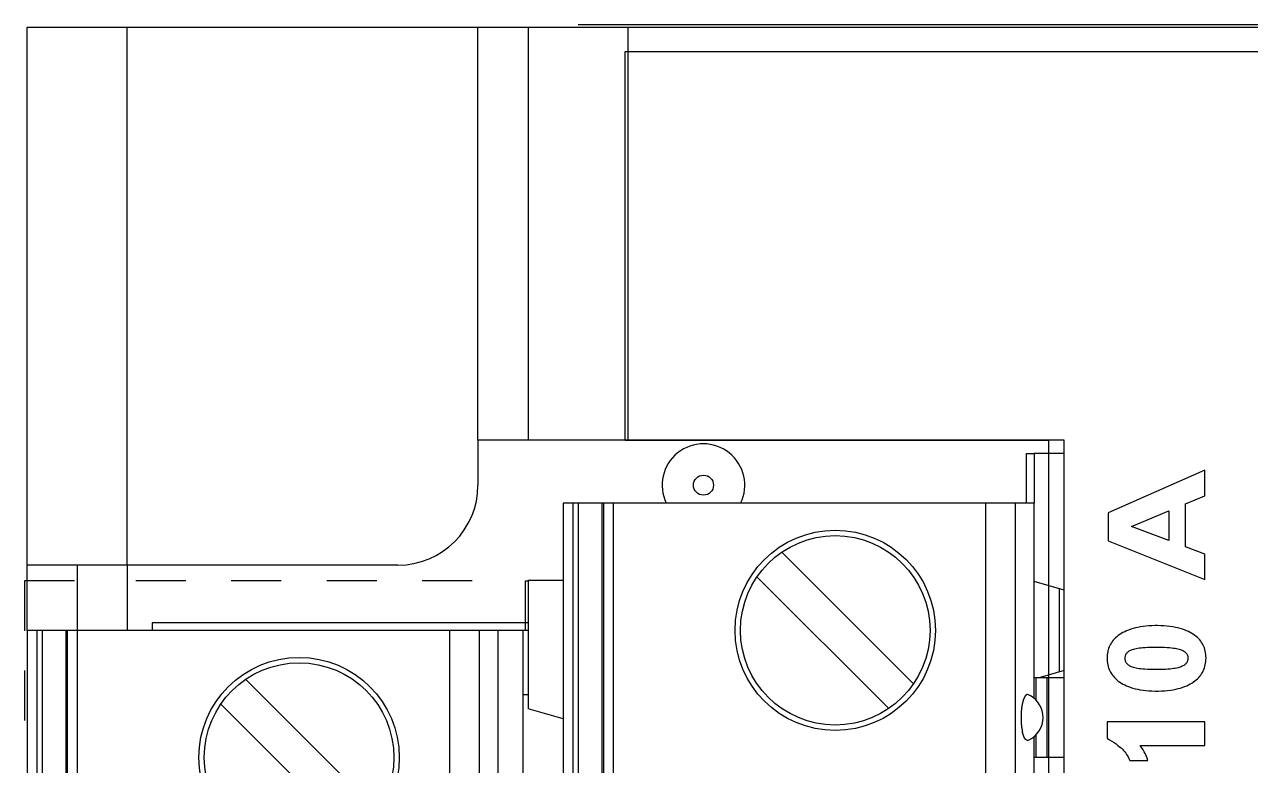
# Paper-space layout '2 DOOR PANEL LAYOUT - A1 Sheet' of a CAD drawing. Extents: x 50 to 825, y 22 to 486.
# Drawn here: x 422.26 to 425.444, y 339.626 to 341.552 of the extents above; entities that cross this region are included whole.
import ezdxf

# ---------------------------------------------------------------- set-up
doc = ezdxf.new("R2010")
doc.units = 0
doc.layers.add('N-EQPM', color=3, linetype='Continuous', lineweight=25)

psp = doc.layouts.new('2 DOOR PANEL LAYOUT - A1 Sheet')

# ---------------------------------------------------------------- linework, layer by layer
at = {"layer": 'N-EQPM', "linetype": 'Continuous'}
for p, q in [((422.2664, 341.5454), (439.1849, 341.5454)), ((422.2664, 339.9772), (422.2664, 341.5454)), ((422.5267, 340.1464), (422.5267, 341.5454)), ((423.4377, 340.4718), (423.4377, 341.5454)), ((423.5678, 341.5454), (423.5678, 340.4718)), ((423.698, 341.5519), (436.9725, 341.5519)), ((423.8281, 340.4718), (423.8281, 341.5454)), ((423.8203, 341.4814), (436.8386, 341.4814)), ((423.8203, 340.4703), (423.8203, 341.4814)), ((424.9604, 340.4718), (423.4377, 340.4718)), ((423.4377, 340.4718), (423.4377, 340.3546)), ((424.9207, 340.4703), (423.8203, 340.4703)), ((424.9207, 336.8239), (424.9207, 340.4703)), ((424.9604, 336.8278), (424.9604, 340.4718)), ((424.8627, 340.4366), (424.8823, 340.4366)), ((424.8627, 340.3078), (424.8627, 340.4366)), ((424.8823, 340.4379), (424.9604, 340.4379)), ((424.8823, 340.4379), (424.8823, 340.3078)), ((424.8823, 340.3078), (423.6589, 340.3078)), ((423.6589, 340.3078), (423.6589, 337.0022)), ((423.685, 337.0022), (423.685, 340.3078)), ((423.698, 340.3078), (423.698, 337.0022)), ((423.7604, 337.0022), (423.7604, 340.3078)), ((423.7636, 340.3078), (423.7636, 337.0022)), ((423.7896, 337.0022), (423.7896, 340.3078)), ((424.756, 340.3078), (424.756, 337.0022)), ((424.8341, 337.0022), (424.8341, 340.3078)), ((424.8823, 339.8549), (424.8823, 340.3078)), ((424.5689, 339.8384), (424.2268, 340.1805)), ((423.2295, 340.1464), (422.2664, 340.1464)), ((422.3966, 340.1464), (422.3966, 339.9772)), ((422.5267, 340.1464), (422.5267, 339.9772)), ((424.1623, 340.1161), (424.5045, 339.774)), ((422.39, 340.1061), (422.2599, 340.1061)), ((422.2599, 340.1061), (422.2599, 339.9759)), ((422.679, 340.1061), (422.5488, 340.1061)), ((422.9269, 340.1061), (422.7967, 340.1061)), ((423.1748, 340.1061), (423.0447, 340.1061)), ((423.4227, 340.1061), (423.2926, 340.1061)), ((423.5613, 340.1061), (423.5678, 340.1061)), ((423.5613, 339.9772), (423.5613, 340.1061)), ((423.5678, 340.1074), (423.6589, 340.1074)), ((423.5678, 340.1074), (423.5678, 339.7735)), ((424.9604, 340.0819), (424.8823, 340.1041)), ((424.9473, 340.0856), (424.9473, 339.8689)), ((423.5678, 339.9967), (422.5918, 339.9967)), ((422.5918, 339.9967), (422.5918, 339.9772)), ((423.5678, 339.9772), (422.2664, 339.9772)), ((422.2664, 339.9772), (422.2664, 336.6716)), ((422.2924, 336.6716), (422.2924, 339.9772)), ((422.3055, 339.9772), (422.3055, 336.6716)), ((422.3679, 336.6716), (422.3679, 339.9772)), ((422.3711, 339.9772), (422.3711, 336.6716)), ((422.3971, 336.6716), (422.3971, 339.9772)), ((423.3635, 339.9772), (423.3635, 336.6716)), ((423.4416, 336.6716), (423.4416, 339.9772)), ((423.4897, 339.5243), (423.4897, 339.9772)), ((423.5548, 339.5243), (423.5548, 339.9772)), ((422.2599, 339.8731), (422.2599, 339.743)), ((424.8823, 339.8549), (424.9604, 339.8549)), ((424.8823, 339.8003), (424.8823, 339.8549)), ((424.8864, 339.8549), (424.8864, 339.7966)), ((424.9604, 339.8726), (424.8983, 339.8549)), ((424.9158, 339.6467), (424.9158, 339.8549)), ((423.1763, 339.5078), (422.8342, 339.8499)), ((423.5548, 339.81), (423.5678, 339.81)), ((424.8674, 339.8098), (424.8652, 339.8104)), ((422.7698, 339.7855), (423.1119, 339.4434)), ((423.6589, 339.7476), (423.5678, 339.7735)), ((424.8823, 337.6087), (424.8823, 339.7012)), ((424.8864, 339.7052), (424.8864, 339.6467)), ((424.8652, 339.6911), (424.8674, 339.6918)), ((424.9604, 339.6467), (424.8823, 339.6467))]:
    psp.add_line(p, q, dxfattribs=at)
for points in [[(425.2757, 340.194), (425.2757, 340.306), (425.3253, 340.3266), (425.3253, 340.3938), (425.0748, 340.2825), (425.0748, 340.2102), (425.3253, 340.1091), (425.3253, 340.1752)], [(425.1347, 340.2472), (425.232, 340.2876), (425.232, 340.2105)], [(425.0772, 339.8755), (425.0789, 339.8717), (425.0809, 339.8681), (425.083, 339.8645), (425.0854, 339.8611), (425.088, 339.8578), (425.0909, 339.8545), (425.094, 339.8514), (425.0973, 339.8484), (425.1008, 339.8455), (425.1046, 339.8428), (425.1087, 339.8401), (425.113, 339.8376), (425.1176, 339.8352), (425.1225, 339.8329), (425.1277, 339.8308), (425.1331, 339.8289), (425.1389, 339.8271), (425.1449, 339.8254), (425.1513, 339.824), (425.158, 339.8227), (425.165, 339.8216), (425.1723, 339.8207), (425.18, 339.82), (425.188, 339.8196), (425.1963, 339.8193), (425.2001, 339.8193), (425.2051, 339.8194), (425.2134, 339.8196), (425.2213, 339.8201), (425.2289, 339.8208), (425.2362, 339.8217), (425.2432, 339.8229), (425.2499, 339.8242), (425.2562, 339.8256), (425.2622, 339.8273), (425.268, 339.8291), (425.2734, 339.8311), (425.2785, 339.8332), (425.2833, 339.8355), (425.2879, 339.8378), (425.2921, 339.8403), (425.2961, 339.843), (425.2999, 339.8457), (425.3034, 339.8486), (425.3066, 339.8515), (425.3096, 339.8546), (425.3124, 339.8578), (425.315, 339.8611), (425.3173, 339.8645), (425.3194, 339.868), (425.3213, 339.8717), (425.323, 339.8755), (425.3245, 339.8794), (425.3251, 339.8813), (425.3257, 339.8834), (425.3267, 339.8875), (425.3276, 339.8918), (425.3282, 339.8963), (425.3285, 339.9009), (425.3286, 339.9056), (425.3285, 339.9103), (425.3282, 339.9148), (425.3276, 339.9191), (425.3268, 339.9233), (425.3257, 339.9274), (425.3245, 339.9313), (425.323, 339.9351), (425.3213, 339.9388), (425.3194, 339.9423), (425.3173, 339.9457), (425.315, 339.949), (425.3124, 339.9522), (425.3097, 339.9553), (425.3067, 339.9583), (425.3034, 339.9611), (425.2999, 339.9639), (425.2961, 339.9666), (425.2921, 339.9691), (425.2878, 339.9716), (425.2832, 339.9739), (425.2783, 339.9761), (425.273, 339.9781), (425.2675, 339.98), (425.2617, 339.9818), (425.2555, 339.9834), (425.249, 339.9848), (425.2421, 339.9861), (425.2349, 339.9872), (425.2273, 339.988), (425.2194, 339.9887), (425.2112, 339.9891), (425.2026, 339.9894), (425.199, 339.9894), (425.1962, 339.9894), (425.1881, 339.9892), (425.1802, 339.9887), (425.1726, 339.9881), (425.1652, 339.9872), (425.1582, 339.9861), (425.1515, 339.9849), (425.1451, 339.9834), (425.139, 339.9818), (425.1332, 339.98), (425.1277, 339.978), (425.1225, 339.9759), (425.1176, 339.9737), (425.1129, 339.9713), (425.1086, 339.9688), (425.1045, 339.9662), (425.1007, 339.9635), (425.0971, 339.9607), (425.0938, 339.9577), (425.0907, 339.9547), (425.0879, 339.9515), (425.0853, 339.9483), (425.083, 339.9449), (425.0808, 339.9414), (425.0789, 339.9379), (425.0772, 339.9342), (425.0757, 339.9304), (425.0744, 339.9265), (425.0739, 339.9244), (425.0734, 339.9224), (425.0726, 339.9182), (425.072, 339.9139), (425.0716, 339.9095), (425.0715, 339.9049), (425.0716, 339.9004), (425.072, 339.8959), (425.0726, 339.8916), (425.0734, 339.8874), (425.0745, 339.8833), (425.0757, 339.8794)], [(425.1198, 339.8966), (425.1196, 339.8974), (425.1191, 339.899), (425.1188, 339.9008), (425.1186, 339.9026), (425.1185, 339.9046), (425.1186, 339.9065), (425.1188, 339.9083), (425.1191, 339.91), (425.1196, 339.9117), (425.1201, 339.9132), (425.1204, 339.914), (425.1208, 339.9147), (425.1216, 339.9161), (425.1225, 339.9175), (425.1236, 339.9188), (425.1248, 339.9201), (425.1261, 339.9213), (425.1276, 339.9224), (425.1293, 339.9235), (425.1312, 339.9246), (425.1332, 339.9256), (425.1355, 339.9266), (425.138, 339.9276), (425.1408, 339.9284), (425.1439, 339.9293), (425.1473, 339.9301), (425.1511, 339.9308), (425.1552, 339.9314), (425.1599, 339.932), (425.1649, 339.9325), (425.1706, 339.9329), (425.1769, 339.9332), (425.1839, 339.9334), (425.1918, 339.9336), (425.1949, 339.9336), (425.2049, 339.9335), (425.2135, 339.9333), (425.2211, 339.9331), (425.2277, 339.9327), (425.2337, 339.9323), (425.239, 339.9318), (425.2438, 339.9312), (425.2481, 339.9305), (425.252, 339.9298), (425.2556, 339.929), (425.2588, 339.9282), (425.2617, 339.9273), (425.2643, 339.9264), (425.2666, 339.9254), (425.2687, 339.9244), (425.2706, 339.9233), (425.2724, 339.9222), (425.2739, 339.9211), (425.2753, 339.9199), (425.2765, 339.9187), (425.2776, 339.9174), (425.2785, 339.9161), (425.2793, 339.9147), (425.28, 339.9133), (425.2803, 339.9125), (425.2806, 339.9117), (425.281, 339.9102), (425.2813, 339.9085), (425.2815, 339.9068), (425.2816, 339.9049), (425.2815, 339.903), (425.2813, 339.9012), (425.281, 339.8995), (425.2806, 339.8979), (425.28, 339.8963), (425.2793, 339.8948), (425.2785, 339.8934), (425.2776, 339.892), (425.2765, 339.8907), (425.2753, 339.8894), (425.2739, 339.8882), (425.2724, 339.887), (425.2707, 339.8858), (425.2688, 339.8847), (425.2667, 339.8837), (425.2644, 339.8827), (425.2618, 339.8817), (425.259, 339.8807), (425.2559, 339.8799), (425.2525, 339.8791), (425.2487, 339.8783), (425.2445, 339.8776), (425.2399, 339.877), (425.2349, 339.8764), (425.2294, 339.876), (425.2233, 339.8756), (425.2165, 339.8753), (425.209, 339.8752), (425.2026, 339.8751), (425.2017, 339.8751), (425.1918, 339.8752), (425.1836, 339.8754), (425.1764, 339.8756), (425.1701, 339.876), (425.1644, 339.8764), (425.1594, 339.8769), (425.1548, 339.8775), (425.1507, 339.8782), (425.147, 339.8789), (425.1437, 339.8797), (425.1406, 339.8805), (425.1379, 339.8814), (425.1354, 339.8823), (425.1332, 339.8833), (425.1311, 339.8843), (425.1293, 339.8854), (425.1276, 339.8865), (425.1261, 339.8877), (425.1248, 339.8889), (425.1236, 339.8902), (425.1225, 339.8915), (425.1216, 339.8929), (425.1208, 339.8943), (425.1201, 339.8958)], [(425.1301, 339.6403), (425.1306, 339.6389), (425.1773, 339.6389), (425.1754, 339.6447), (425.1738, 339.6493), (425.1721, 339.6533), (425.1712, 339.6553), (425.1702, 339.6573), (425.168, 339.6615), (425.1651, 339.6664), (425.161, 339.673), (425.1578, 339.6779), (425.3253, 339.6779), (425.3253, 339.7392), (425.0715, 339.7392), (425.0715, 339.6967), (425.0782, 339.6929), (425.0844, 339.6891), (425.09, 339.6855), (425.0951, 339.6819), (425.0998, 339.6783), (425.1041, 339.6748), (425.108, 339.6714), (425.1115, 339.668), (425.1147, 339.6647), (425.1175, 339.6614), (425.1201, 339.6581), (425.1224, 339.6548), (425.1245, 339.6514), (425.1264, 339.648), (425.1282, 339.6444)]]:
    psp.add_lwpolyline(points, close=True, dxfattribs=at)
for points in [[(424.9053, 339.7508), (424.9047, 339.7593), (424.9031, 339.7677), (424.9003, 339.7757), (424.8965, 339.7834), (424.8918, 339.7904), (424.8862, 339.7968), (424.8798, 339.8024), (424.8728, 339.8071), (424.8674, 339.8099)], [(424.8674, 339.6917), (424.8753, 339.696), (424.8828, 339.7016), (424.8894, 339.7081), (424.895, 339.7156), (424.8994, 339.7238), (424.9027, 339.7325), (424.9046, 339.7415), (424.9053, 339.7508)]]:
    psp.add_lwpolyline(points, dxfattribs=at)
at = {"layer": 'N-EQPM'}
for points in [[(424.8652, 339.8103, 0), (424.8649, 339.8103, 0), (424.8648, 339.8103, 0), (424.8645, 339.8103, 0), (424.8644, 339.8103, 0), (424.8641, 339.8103, 0), (424.864, 339.8102, 0), (424.8637, 339.8102, 0), (424.8636, 339.8101, 0), (424.8633, 339.8101, 0), (424.8632, 339.81, 0), (424.863, 339.81, 0), (424.8628, 339.8098, 0), (424.8627, 339.8097, 0), (424.8624, 339.8096, 0), (424.8623, 339.8096, 0), (424.862, 339.8094, 0), (424.8619, 339.8093, 0), (424.8618, 339.8092, 0), (424.8615, 339.809, 0), (424.8614, 339.8089, 0), (424.8613, 339.8088, 0), (424.861, 339.8086, 0), (424.8609, 339.8085, 0), (424.8607, 339.8084, 0), (424.8606, 339.8083, 0), (424.8605, 339.808, 0), (424.8602, 339.8079, 0), (424.8601, 339.8077, 0), (424.86, 339.8076, 0), (424.8598, 339.8075, 0), (424.8597, 339.8073, 0), (424.8596, 339.8071, 0), (424.8594, 339.807, 0), (424.8593, 339.8068, 0), (424.8592, 339.8067, 0), (424.859, 339.8066, 0), (424.8589, 339.8063, 0), (424.8588, 339.8062, 0), (424.8587, 339.806, 0), (424.8585, 339.8058, 0), (424.8584, 339.8057, 0), (424.8583, 339.8055, 0), (424.8581, 339.8054, 0), (424.8581, 339.8051, 0), (424.858, 339.805, 0), (424.8579, 339.8049, 0), (424.8577, 339.8046, 0), (424.8576, 339.8045, 0), (424.8576, 339.8044, 0), (424.8575, 339.8041, 0), (424.8574, 339.804, 0), (424.8572, 339.8038, 0), (424.8572, 339.8036, 0), (424.8571, 339.8034, 0), (424.857, 339.8032, 0), (424.857, 339.8031, 0), (424.8568, 339.8029, 0), (424.8567, 339.8027, 0), (424.8566, 339.8025, 0), (424.8566, 339.8023, 0), (424.8564, 339.8021, 0), (424.8563, 339.802, 0), (424.8563, 339.8018, 0), (424.8562, 339.8016, 0), (424.8562, 339.8014, 0), (424.8561, 339.8012, 0), (424.8559, 339.801, 0), (424.8559, 339.8008, 0), (424.8558, 339.8007, 0), (424.8557, 339.8005, 0), (424.8557, 339.8003, 0), (424.8555, 339.8001, 0), (424.8555, 339.7999, 0), (424.8554, 339.7997, 0), (424.8554, 339.7995, 0), (424.8553, 339.7993, 0), (424.8551, 339.7991, 0), (424.8551, 339.799, 0), (424.855, 339.7988, 0), (424.855, 339.7986, 0), (424.8549, 339.7984, 0), (424.8549, 339.7982, 0), (424.8548, 339.798, 0), (424.8546, 339.7978, 0), (424.8546, 339.7976, 0), (424.8545, 339.7975, 0), (424.8545, 339.7972, 0), (424.8544, 339.7971, 0), (424.8544, 339.7968, 0), (424.8542, 339.7967, 0), (424.8542, 339.7965, 0), (424.8541, 339.7963, 0), (424.8541, 339.7962, 0), (424.854, 339.7959, 0), (424.854, 339.7958, 0), (424.8538, 339.7955, 0), (424.8538, 339.7954, 0), (424.8537, 339.7951, 0), (424.8537, 339.795, 0), (424.8536, 339.7947, 0), (424.8536, 339.7946, 0), (424.8535, 339.7943, 0), (424.8535, 339.7942, 0), (424.8533, 339.7939, 0), (424.8533, 339.7938, 0), (424.8533, 339.7936, 0), (424.8532, 339.7934, 0), (424.8532, 339.7932, 0), (424.8531, 339.793, 0), (424.8531, 339.7928, 0), (424.8529, 339.7926, 0), (424.8529, 339.7924, 0), (424.8529, 339.7923, 0), (424.8528, 339.792, 0), (424.8528, 339.7919, 0), (424.8527, 339.7916, 0), (424.8527, 339.7915, 0), (424.8525, 339.7912, 0), (424.8525, 339.7911, 0), (424.8525, 339.7908, 0), (424.8524, 339.7907, 0), (424.8524, 339.7904, 0), (424.8524, 339.7903, 0), (424.8523, 339.79, 0), (424.8523, 339.7899, 0), (424.8522, 339.7896, 0), (424.8522, 339.7895, 0), (424.8522, 339.7893, 0), (424.852, 339.7891, 0), (424.852, 339.7889, 0), (424.852, 339.7887, 0), (424.8519, 339.7885, 0), (424.8519, 339.7882, 0), (424.8518, 339.7881, 0), (424.8518, 339.7878, 0), (424.8518, 339.7877, 0), (424.8516, 339.7874, 0), (424.8516, 339.7873, 0), (424.8516, 339.787, 0), (424.8515, 339.7869, 0), (424.8515, 339.7867, 0), (424.8515, 339.7865, 0), (424.8514, 339.7863, 0), (424.8514, 339.7861, 0), (424.8514, 339.7859, 0), (424.8512, 339.7857, 0), (424.8512, 339.7855, 0), (424.8512, 339.7854, 0), (424.8512, 339.7851, 0), (424.8511, 339.785, 0), (424.8511, 339.7847, 0), (424.8511, 339.7844, 0), (424.851, 339.7843, 0), (424.851, 339.7841, 0), (424.851, 339.7839, 0), (424.8509, 339.7837, 0), (424.8509, 339.7835, 0), (424.8509, 339.7833, 0), (424.8509, 339.7831, 0), (424.8507, 339.7829, 0), (424.8507, 339.7828, 0), (424.8507, 339.7825, 0), (424.8507, 339.7824, 0), (424.8506, 339.7821, 0), (424.8506, 339.782, 0), (424.8506, 339.7817, 0), (424.8505, 339.7815, 0), (424.8505, 339.7813, 0), (424.8505, 339.7811, 0), (424.8505, 339.7809, 0), (424.8503, 339.7807, 0), (424.8503, 339.7805, 0), (424.8503, 339.7803, 0), (424.8503, 339.7801, 0), (424.8502, 339.7799, 0), (424.8502, 339.7798, 0), (424.8502, 339.7795, 0), (424.8502, 339.7794, 0), (424.8501, 339.7791, 0), (424.8501, 339.7788, 0), (424.8501, 339.7787, 0), (424.8501, 339.7785, 0), (424.8499, 339.7783, 0), (424.8499, 339.7781, 0), (424.8499, 339.7779, 0), (424.8499, 339.7777, 0), (424.8499, 339.7775, 0), (424.8498, 339.7773, 0), (424.8498, 339.7772, 0), (424.8498, 339.7769, 0), (424.8498, 339.7766, 0), (424.8497, 339.7765, 0), (424.8497, 339.7762, 0), (424.8497, 339.7761, 0), (424.8497, 339.7759, 0), (424.8497, 339.7757, 0), (424.8495, 339.7755, 0), (424.8495, 339.7753, 0), (424.8495, 339.7751, 0), (424.8495, 339.7749, 0), (424.8495, 339.7747, 0), (424.8494, 339.7744, 0), (424.8494, 339.7743, 0), (424.8494, 339.774, 0), (424.8494, 339.7739, 0), (424.8494, 339.7736, 0), (424.8494, 339.7735, 0), (424.8493, 339.7733, 0), (424.8493, 339.7731, 0), (424.8493, 339.7729, 0), (424.8493, 339.7726, 0), (424.8493, 339.7725, 0), (424.8492, 339.7722, 0), (424.8492, 339.7721, 0), (424.8492, 339.7718, 0), (424.8492, 339.7717, 0), (424.8492, 339.7714, 0), (424.8492, 339.7713, 0), (424.849, 339.771, 0), (424.849, 339.7709, 0), (424.849, 339.7706, 0), (424.849, 339.7704, 0), (424.849, 339.7703, 0), (424.849, 339.77, 0), (424.849, 339.7699, 0), (424.8489, 339.7696, 0), (424.8489, 339.7695, 0), (424.8489, 339.7692, 0), (424.8489, 339.7691, 0), (424.8489, 339.7688, 0), (424.8489, 339.7686, 0), (424.8489, 339.7684, 0), (424.8488, 339.7682, 0), (424.8488, 339.768, 0), (424.8488, 339.7678, 0), (424.8488, 339.7677, 0), (424.8488, 339.7674, 0), (424.8488, 339.7673, 0), (424.8488, 339.767, 0), (424.8486, 339.7667, 0), (424.8486, 339.7666, 0), (424.8486, 339.7664, 0), (424.8486, 339.7662, 0), (424.8486, 339.766, 0), (424.8486, 339.7658, 0), (424.8486, 339.7656, 0), (424.8486, 339.7654, 0), (424.8486, 339.7652, 0), (424.8485, 339.7649, 0), (424.8485, 339.7648, 0), (424.8485, 339.7645, 0), (424.8485, 339.7644, 0), (424.8485, 339.7641, 0), (424.8485, 339.764, 0), (424.8485, 339.7638, 0), (424.8485, 339.7636, 0), (424.8485, 339.7634, 0), (424.8485, 339.7631, 0), (424.8484, 339.763, 0), (424.8484, 339.7627, 0), (424.8484, 339.7626, 0), (424.8484, 339.7623, 0), (424.8484, 339.7622, 0), (424.8484, 339.7619, 0), (424.8484, 339.7618, 0), (424.8484, 339.7615, 0), (424.8484, 339.7613, 0), (424.8484, 339.7611, 0), (424.8484, 339.7609, 0), (424.8482, 339.7608, 0), (424.8482, 339.7605, 0), (424.8482, 339.7604, 0), (424.8482, 339.7601, 0), (424.8482, 339.7598, 0), (424.8482, 339.7597, 0), (424.8482, 339.7595, 0), (424.8482, 339.7593, 0), (424.8482, 339.7591, 0), (424.8482, 339.7589, 0), (424.8482, 339.7587, 0), (424.8482, 339.7585, 0), (424.8482, 339.7583, 0), (424.8482, 339.758, 0), (424.8482, 339.7579, 0), (424.8482, 339.7576, 0), (424.8481, 339.7575, 0), (424.8481, 339.7572, 0), (424.8481, 339.7571, 0), (424.8481, 339.7569, 0), (424.8481, 339.7567, 0), (424.8481, 339.7565, 0), (424.8481, 339.7562, 0), (424.8481, 339.7561, 0), (424.8481, 339.7558, 0), (424.8481, 339.7557, 0), (424.8481, 339.7554, 0), (424.8481, 339.7553, 0), (424.8481, 339.755, 0), (424.8481, 339.7548, 0), (424.8481, 339.7546, 0), (424.8481, 339.7544, 0), (424.8481, 339.7543, 0), (424.8481, 339.754, 0), (424.8481, 339.7539, 0), (424.8481, 339.7536, 0), (424.8481, 339.7535, 0), (424.8481, 339.7532, 0), (424.8481, 339.7529, 0), (424.8481, 339.7528, 0), (424.8481, 339.7526, 0), (424.8481, 339.7524, 0), (424.8481, 339.7522, 0), (424.8481, 339.752, 0), (424.8481, 339.7518, 0), (424.8481, 339.7516, 0), (424.8481, 339.7514, 0), (424.8481, 339.7511, 0), (424.8481, 339.751, 0), (424.8481, 339.7507, 0)], [(424.8481, 339.7507, 0), (424.8481, 339.7506, 0), (424.8481, 339.7505, 0), (424.8481, 339.7502, 0), (424.8481, 339.7501, 0), (424.8481, 339.75, 0), (424.8481, 339.7497, 0), (424.8481, 339.7496, 0), (424.8481, 339.7494, 0), (424.8481, 339.7493, 0), (424.8481, 339.749, 0), (424.8481, 339.7489, 0), (424.8481, 339.7488, 0), (424.8481, 339.7485, 0), (424.8481, 339.7484, 0), (424.8481, 339.7483, 0), (424.8481, 339.748, 0), (424.8481, 339.7479, 0), (424.8481, 339.7477, 0), (424.8481, 339.7476, 0), (424.8481, 339.7474, 0), (424.8481, 339.7472, 0), (424.8481, 339.7471, 0), (424.8481, 339.7468, 0), (424.8481, 339.7467, 0), (424.8481, 339.7466, 0), (424.8481, 339.7463, 0), (424.8481, 339.7462, 0), (424.8481, 339.7461, 0), (424.8481, 339.7459, 0), (424.8481, 339.7457, 0), (424.8481, 339.7455, 0), (424.8481, 339.7454, 0), (424.8481, 339.7451, 0), (424.8481, 339.745, 0), (424.8481, 339.7449, 0), (424.8481, 339.7446, 0), (424.8481, 339.7445, 0), (424.8481, 339.7444, 0), (424.8481, 339.7442, 0), (424.8481, 339.744, 0), (424.8482, 339.7438, 0), (424.8482, 339.7437, 0), (424.8482, 339.7434, 0), (424.8482, 339.7433, 0), (424.8482, 339.7432, 0), (424.8482, 339.7429, 0), (424.8482, 339.7428, 0), (424.8482, 339.7427, 0), (424.8482, 339.7425, 0), (424.8482, 339.7423, 0), (424.8482, 339.7421, 0), (424.8482, 339.742, 0), (424.8482, 339.7418, 0), (424.8482, 339.7416, 0), (424.8482, 339.7415, 0), (424.8482, 339.7412, 0), (424.8482, 339.7411, 0), (424.8482, 339.741, 0), (424.8484, 339.7408, 0), (424.8484, 339.7406, 0), (424.8484, 339.7405, 0), (424.8484, 339.7403, 0), (424.8484, 339.7401, 0), (424.8484, 339.7399, 0), (424.8484, 339.7398, 0), (424.8484, 339.7395, 0), (424.8484, 339.7394, 0), (424.8484, 339.7393, 0), (424.8484, 339.7392, 0), (424.8484, 339.7389, 0), (424.8484, 339.7388, 0), (424.8484, 339.7386, 0), (424.8484, 339.7384, 0), (424.8485, 339.7382, 0), (424.8485, 339.7381, 0), (424.8485, 339.7379, 0), (424.8485, 339.7377, 0), (424.8485, 339.7376, 0), (424.8485, 339.7375, 0), (424.8485, 339.7372, 0), (424.8485, 339.7371, 0), (424.8485, 339.7369, 0), (424.8485, 339.7367, 0), (424.8485, 339.7366, 0), (424.8486, 339.7364, 0), (424.8486, 339.7362, 0), (424.8486, 339.736, 0), (424.8486, 339.7359, 0), (424.8486, 339.7358, 0), (424.8486, 339.7355, 0), (424.8486, 339.7354, 0), (424.8486, 339.7352, 0), (424.8486, 339.735, 0), (424.8486, 339.7349, 0), (424.8488, 339.7347, 0), (424.8488, 339.7345, 0), (424.8488, 339.7343, 0), (424.8488, 339.7342, 0), (424.8488, 339.7341, 0), (424.8488, 339.7338, 0), (424.8488, 339.7337, 0), (424.8488, 339.7336, 0), (424.8488, 339.7333, 0), (424.8488, 339.7332, 0), (424.8489, 339.733, 0), (424.8489, 339.7328, 0), (424.8489, 339.7326, 0), (424.8489, 339.7325, 0), (424.8489, 339.7324, 0), (424.8489, 339.7321, 0), (424.8489, 339.732, 0), (424.8489, 339.7319, 0), (424.849, 339.7316, 0), (424.849, 339.7315, 0), (424.849, 339.7313, 0), (424.849, 339.7312, 0), (424.849, 339.731, 0), (424.849, 339.7308, 0), (424.849, 339.7307, 0), (424.849, 339.7304, 0), (424.8492, 339.7303, 0), (424.8492, 339.7302, 0), (424.8492, 339.7299, 0), (424.8492, 339.7298, 0), (424.8492, 339.7297, 0), (424.8492, 339.7295, 0), (424.8492, 339.7293, 0), (424.8493, 339.7291, 0), (424.8493, 339.729, 0), (424.8493, 339.7287, 0), (424.8493, 339.7286, 0), (424.8493, 339.7285, 0), (424.8493, 339.7284, 0), (424.8493, 339.7281, 0), (424.8494, 339.728, 0), (424.8494, 339.7278, 0), (424.8494, 339.7276, 0), (424.8494, 339.7274, 0), (424.8494, 339.7273, 0), (424.8494, 339.7271, 0), (424.8495, 339.7269, 0), (424.8495, 339.7268, 0), (424.8495, 339.7267, 0), (424.8495, 339.7264, 0), (424.8495, 339.7263, 0), (424.8495, 339.7261, 0), (424.8497, 339.7259, 0), (424.8497, 339.7257, 0), (424.8497, 339.7256, 0), (424.8497, 339.7255, 0), (424.8497, 339.7252, 0), (424.8497, 339.7251, 0), (424.8498, 339.725, 0), (424.8498, 339.7247, 0), (424.8498, 339.7246, 0), (424.8498, 339.7244, 0), (424.8498, 339.7243, 0), (424.8499, 339.7241, 0), (424.8499, 339.7239, 0), (424.8499, 339.7238, 0), (424.8499, 339.7235, 0), (424.8499, 339.7234, 0), (424.8499, 339.7233, 0), (424.8501, 339.7231, 0), (424.8501, 339.7229, 0), (424.8501, 339.7228, 0), (424.8501, 339.7226, 0), (424.8501, 339.7224, 0), (424.8502, 339.7222, 0), (424.8502, 339.7221, 0), (424.8502, 339.722, 0), (424.8502, 339.7217, 0), (424.8502, 339.7216, 0), (424.8503, 339.7215, 0), (424.8503, 339.7212, 0), (424.8503, 339.7211, 0), (424.8503, 339.7209, 0), (424.8505, 339.7208, 0), (424.8505, 339.7205, 0), (424.8505, 339.7204, 0), (424.8505, 339.7203, 0), (424.8505, 339.72, 0), (424.8506, 339.7199, 0), (424.8506, 339.7198, 0), (424.8506, 339.7196, 0), (424.8506, 339.7194, 0), (424.8507, 339.7192, 0), (424.8507, 339.7191, 0), (424.8507, 339.7189, 0), (424.8507, 339.7187, 0), (424.8507, 339.7186, 0), (424.8509, 339.7185, 0), (424.8509, 339.7182, 0), (424.8509, 339.7181, 0), (424.8509, 339.7179, 0), (424.851, 339.7177, 0), (424.851, 339.7176, 0), (424.851, 339.7174, 0), (424.851, 339.7173, 0), (424.8511, 339.717, 0), (424.8511, 339.7169, 0), (424.8511, 339.7168, 0), (424.8511, 339.7166, 0), (424.8512, 339.7164, 0), (424.8512, 339.7162, 0), (424.8512, 339.7161, 0), (424.8512, 339.7159, 0), (424.8514, 339.7157, 0), (424.8514, 339.7156, 0), (424.8514, 339.7155, 0), (424.8514, 339.7152, 0), (424.8515, 339.7151, 0), (424.8515, 339.7149, 0), (424.8515, 339.7147, 0), (424.8516, 339.7146, 0), (424.8516, 339.7144, 0), (424.8516, 339.7143, 0), (424.8516, 339.714, 0), (424.8518, 339.7139, 0), (424.8518, 339.7138, 0), (424.8518, 339.7136, 0), (424.8519, 339.7134, 0), (424.8519, 339.7133, 0)], [(424.8652, 339.6911, 0), (424.865, 339.6911, 0), (424.8649, 339.6911, 0), (424.8648, 339.6911, 0), (424.8646, 339.6911, 0), (424.8645, 339.6911, 0), (424.8644, 339.6913, 0), (424.8641, 339.6913, 0), (424.864, 339.6913, 0), (424.8639, 339.6913, 0), (424.8637, 339.6914, 0), (424.8636, 339.6914, 0), (424.8635, 339.6914, 0), (424.8633, 339.6915, 0), (424.8632, 339.6915, 0), (424.8631, 339.6917, 0), (424.863, 339.6917, 0), (424.8628, 339.6918, 0), (424.8627, 339.6918, 0), (424.8626, 339.6919, 0), (424.8624, 339.6919, 0), (424.8623, 339.692, 0), (424.8622, 339.692, 0), (424.862, 339.6922, 0), (424.8619, 339.6922, 0), (424.8618, 339.6923, 0), (424.8618, 339.6924, 0), (424.8617, 339.6924, 0), (424.8615, 339.6926, 0), (424.8614, 339.6927, 0), (424.8613, 339.6928, 0), (424.8611, 339.6928, 0), (424.861, 339.693, 0), (424.8609, 339.6931, 0), (424.8607, 339.6931, 0), (424.8607, 339.6932, 0), (424.8606, 339.6933, 0), (424.8605, 339.6935, 0), (424.8604, 339.6936, 0), (424.8602, 339.6936, 0), (424.8601, 339.6937, 0), (424.8601, 339.6939, 0), (424.86, 339.694, 0), (424.8598, 339.6941, 0), (424.8597, 339.6941, 0), (424.8597, 339.6943, 0), (424.8596, 339.6944, 0), (424.8594, 339.6945, 0), (424.8593, 339.6946, 0), (424.8593, 339.6948, 0), (424.8592, 339.6949, 0), (424.859, 339.6949, 0), (424.859, 339.695, 0), (424.8589, 339.6952, 0), (424.8588, 339.6953, 0), (424.8588, 339.6954, 0), (424.8587, 339.6956, 0), (424.8585, 339.6957, 0), (424.8585, 339.6958, 0), (424.8584, 339.6958, 0), (424.8583, 339.6959, 0), (424.8583, 339.6961, 0), (424.8581, 339.6962, 0), (424.8581, 339.6963, 0), (424.858, 339.6965, 0), (424.8579, 339.6966, 0), (424.8579, 339.6967, 0), (424.8577, 339.6969, 0), (424.8577, 339.697, 0), (424.8576, 339.6971, 0), (424.8576, 339.6972, 0), (424.8575, 339.6972, 0), (424.8575, 339.6974, 0), (424.8574, 339.6975, 0), (424.8574, 339.6976, 0), (424.8572, 339.6978, 0), (424.8571, 339.6979, 0), (424.8571, 339.698, 0), (424.857, 339.6982, 0), (424.857, 339.6983, 0), (424.8568, 339.6984, 0), (424.8568, 339.6985, 0), (424.8568, 339.6987, 0), (424.8567, 339.6988, 0), (424.8567, 339.6989, 0), (424.8566, 339.6991, 0), (424.8566, 339.6992, 0), (424.8564, 339.6993, 0), (424.8564, 339.6995, 0), (424.8563, 339.6996, 0), (424.8563, 339.6997, 0), (424.8562, 339.6999, 0), (424.8562, 339.7, 0), (424.8562, 339.7001, 0), (424.8561, 339.7002, 0), (424.8561, 339.7004, 0), (424.8559, 339.7005, 0), (424.8559, 339.7006, 0), (424.8558, 339.7008, 0), (424.8558, 339.7009, 0), (424.8558, 339.701, 0), (424.8557, 339.7012, 0), (424.8557, 339.7013, 0), (424.8555, 339.7014, 0), (424.8555, 339.7015, 0), (424.8555, 339.7017, 0), (424.8554, 339.7018, 0), (424.8554, 339.7019, 0), (424.8553, 339.7021, 0), (424.8553, 339.7022, 0), (424.8553, 339.7023, 0), (424.8551, 339.7025, 0), (424.8551, 339.7026, 0), (424.855, 339.7027, 0), (424.855, 339.7028, 0), (424.855, 339.703, 0), (424.8549, 339.7031, 0), (424.8549, 339.7032, 0), (424.8548, 339.7034, 0), (424.8548, 339.7035, 0), (424.8548, 339.7036, 0), (424.8546, 339.7038, 0), (424.8546, 339.7039, 0), (424.8546, 339.704, 0), (424.8545, 339.7041, 0), (424.8545, 339.7043, 0), (424.8545, 339.7044, 0), (424.8544, 339.7045, 0), (424.8544, 339.7047, 0), (424.8542, 339.7048, 0), (424.8542, 339.7049, 0), (424.8542, 339.7051, 0), (424.8541, 339.7052, 0), (424.8541, 339.7053, 0), (424.8541, 339.7054, 0), (424.854, 339.7056, 0), (424.854, 339.7058, 0), (424.854, 339.706, 0), (424.8538, 339.7061, 0), (424.8538, 339.7062, 0), (424.8538, 339.7064, 0), (424.8537, 339.7065, 0), (424.8537, 339.7066, 0), (424.8537, 339.7067, 0), (424.8536, 339.7069, 0), (424.8536, 339.707, 0), (424.8536, 339.7071, 0), (424.8535, 339.7073, 0), (424.8535, 339.7074, 0), (424.8535, 339.7075, 0), (424.8533, 339.7077, 0), (424.8533, 339.7078, 0), (424.8533, 339.7079, 0), (424.8532, 339.708, 0), (424.8532, 339.7082, 0), (424.8532, 339.7083, 0), (424.8532, 339.7084, 0), (424.8531, 339.7086, 0), (424.8531, 339.7087, 0), (424.8531, 339.7088, 0), (424.8529, 339.709, 0), (424.8529, 339.7091, 0), (424.8529, 339.7094, 0), (424.8528, 339.7095, 0), (424.8528, 339.7096, 0), (424.8528, 339.7097, 0), (424.8528, 339.7099, 0), (424.8527, 339.71, 0), (424.8527, 339.7101, 0), (424.8527, 339.7103, 0), (424.8525, 339.7104, 0), (424.8525, 339.7105, 0), (424.8525, 339.7107, 0), (424.8525, 339.7108, 0), (424.8524, 339.7109, 0), (424.8524, 339.711, 0), (424.8524, 339.7112, 0), (424.8523, 339.7113, 0), (424.8523, 339.7114, 0), (424.8523, 339.7116, 0), (424.8523, 339.7117, 0), (424.8522, 339.7118, 0), (424.8522, 339.7121, 0), (424.8522, 339.7122, 0), (424.8522, 339.7123, 0), (424.852, 339.7125, 0), (424.852, 339.7126, 0), (424.852, 339.7127, 0), (424.852, 339.7129, 0), (424.8519, 339.713, 0), (424.8519, 339.7131, 0), (424.8519, 339.7133, 0)]]:
    psp.add_polyline3d(points, dxfattribs=at)
at = {"layer": 'N-EQPM', "linetype": 'Continuous'}
for centre, radius in [((424.0233, 340.3546), 0.026), ((424.3656, 339.9772), 0.2603), ((424.3656, 339.9772), 0.2462), ((422.9731, 339.6467), 0.2603), ((422.9731, 339.6467), 0.2462)]:
    psp.add_circle(centre, radius, dxfattribs=at)
for centre, radius, start, end in [((424.0233, 340.3546), 0.1074, 334.1232, 205.8768), ((423.2295, 340.3546), 0.2082, 270, 0)]:
    psp.add_arc(centre, radius, start, end, dxfattribs=at)

doc.saveas('drawing.dxf')
